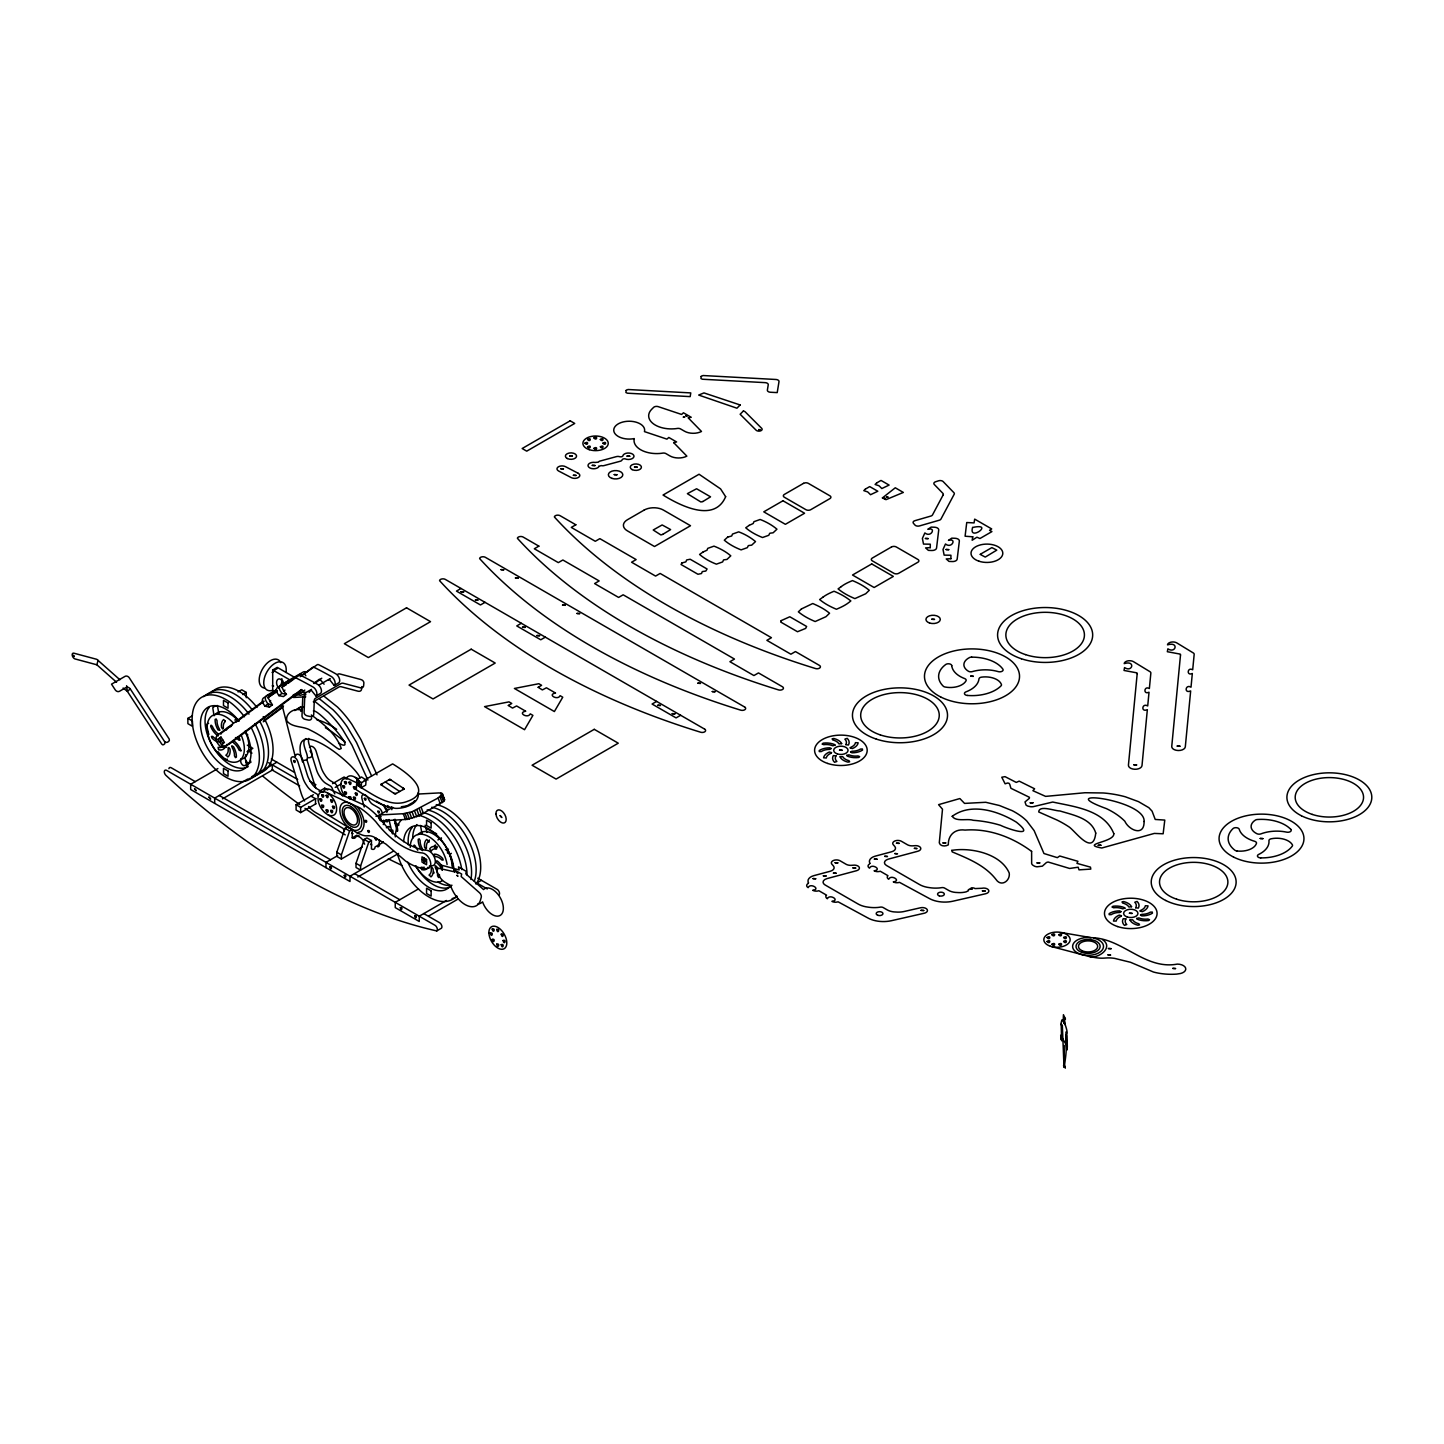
<?xml version="1.0" encoding="UTF-8"?>
<svg xmlns="http://www.w3.org/2000/svg" width="1444" height="1444" viewBox="0 0 1444 1444"><rect width="100%" height="100%" fill="white"/><g stroke="black" fill="none" stroke-linecap="round" stroke-linejoin="round"><path stroke-width="1.5" d="M276.544 691.153L275.353 690.34L272.699 692.578L272.699 669.998L277.266 667.363L294.287 677.2M1062.315 1025.041L1063.939 1065.347M1061.484 1036.395L1061.647 1040.546L1061.178 1024.247M1066.159 1044.553C1066.917 1055.817 1062.91 1069.282 1065.293 1067.206M1064.228 1045.402L1064.084 1067.008M356.632 784.688L361.18 787.72L365.729 785.085L366.09 780.031L361.541 777.016L356.975 779.634L356.271 789.742C368.527 797.431 380.999 806.474 395.71 808.369C404.825 808.658 419.789 803.64 418.327 792.612M358.906 786.204L359.249 781.15M361.18 787.72L361.523 782.666L366.09 780.031M1065.473 1019.067L1063.434 1014.699L1063.217 1021.125L1065.04 1024.536L1064.409 1017.099L1063.939 1019.969M361.794 686.604L361.523 689.329A3.393 2.635 30.9 0 1 358.076 691.207L341.362 686.784A3.393 2.635 30.9 0 0 338.961 687.019L313.312 701.82M1064.21 1067.387L1063.759 1065.094M396.324 793.424L393.959 793.334M388.689 779.995L391.053 780.085M308.727 738.407C306.417 744.147 317.391 757.992 308.348 757.757M399.013 824.993L396.595 823.802A21.678 12.509 60 0 0 395.169 823.224L394.122 819.524M302.572 761.963C286.237 708.787 354.502 763.262 360.061 777.811M405.872 806.51L415.006 801.221L413.814 801.943M442.442 793.839L444.608 799.705L443.615 801.51L419.157 815.734L407.28 819.38L381.613 820.842L379.447 814.976L403.273 813.712L412.045 811.763L438.11 798.009L442.442 793.839L439.283 792.918L417.623 794.074M1067.188 1048.94L1066.773 1050.023L1065.943 1032.009M1064.138 1065.889L1065.311 1067.73M1066.611 1045.997L1066.683 1049.95M96.874 664.8L98.048 660.395A3.393 1.967 60 0 0 96.351 659.204L73.879 653.193A3.231 1.859 60 0 0 72.272 655.486A3.231 1.859 60 0 0 75.07 658.951L96.874 664.8L116.549 682.236M362.318 846.924L341.38 859.036L336.813 856.4L336.813 852.249L345.062 828.333L347.679 826.798L352.246 829.434L352.246 837.845A5.09 2.942 60 0 0 355.459 837.43C356.957 833.748 363.401 839.09 363.689 842.177A5.09 2.942 60 0 0 364.682 844.162M341.38 859.036L341.38 854.866L349.61 830.95L352.246 829.434M371.451 840.534L368.816 842.051L360.585 865.967L360.585 870.118L356.018 867.483L356.018 863.332L364.267 839.415L366.884 837.899L371.451 840.534L371.451 848.928A5.09 2.942 60 0 0 375.061 846.996L376.884 845.931A10.198 5.884 60 0 0 379.357 839.776M428.092 867.176L428.02 867.357A13.862 7.996 60 0 1 421.648 869.613L421.179 867.194A11.137 6.426 60 0 0 424.193 867.194M433.958 872.104L433.94 873.151M407.027 805.914L401.324 806.763M302.662 706.748L300.803 711.405M309.142 692.47L311.074 689.961L315.983 696.008L320.532 693.373A5.415 3.123 60 0 0 321.091 688.932A5.415 3.123 60 0 0 317.572 684.366A463.596 267.663 60 0 0 300.569 675.305A3.393 1.967 60 0 0 298.926 675.305L288.258 683.247M218.423 735.718L217.809 733.588A11.137 6.426 60 0 1 212.304 726.26L211.059 725.141L210.68 726.494A13.862 7.996 60 0 0 217.539 735.61L217.737 735.736M298.114 709.383L300.641 706.639M392.046 832.466L388.959 819.506M294.738 710.556L299.269 707.686L303.276 707.379M293.258 694.853L297.157 693.643L301.579 689.546M305.857 738.552C298.691 743.967 313.998 760.32 303.781 760.374M273.602 686.081L272.194 685.846M283.782 691.026L281.923 687.2L294.359 677.94A3.393 1.967 60 0 1 296.02 677.94A463.596 267.663 60 0 1 313.005 687.001A5.415 3.123 60 0 1 316.525 691.568A5.415 3.123 60 0 1 315.983 696.008M126.603 685.701L127.361 691.333L161.692 744.003C162.829 746.331 166.259 743.335 164.616 741.62L130.267 688.95L127.361 691.333L123.101 688.048M264.902 706.152L267.898 703.914L272.411 704.834L269.414 707.073L264.902 706.152L263.115 703.318A4.549 3.718 53.2 0 1 264.216 697.47L271.4 693.319M278.927 695.647L281.923 693.409L286.435 694.329L283.457 696.568L278.927 695.647L277.158 692.813A4.549 3.718 53.2 0 1 278.241 686.965L287.23 681.785M297.157 693.643L300.153 691.405M263.133 701.224L217.268 735.393A6.787 3.917 60 0 0 217.737 743.479A6.787 3.917 60 0 0 224.506 746.873L300.713 690.052A3.393 1.967 60 0 1 301.615 689.835A3.393 1.967 60 0 1 302.013 690.25L305.857 694.744M272.411 704.834L267.898 697.669L277.356 690.611M232.412 724.87L221.834 732.758A6.787 3.917 60 0 0 220.86 734.22M235.95 722.253L264.162 701.206M277.194 691.495L267.898 697.669M334.232 685.467A5.415 3.123 60 0 0 334.773 681.045A5.415 3.123 60 0 0 331.254 676.478A463.596 267.663 60 0 0 314.25 667.417A3.393 1.967 60 0 0 312.608 667.399L300.172 676.658L317.175 664.763A3.393 1.967 60 0 1 318.817 664.782A463.596 267.663 60 0 1 335.82 673.843A5.415 3.123 60 0 1 339.34 678.409A5.415 3.123 60 0 1 338.78 682.832L334.232 685.467L329.485 679.546L328.492 680.088M219.687 742.017L222.683 739.797M301.742 690.07L229.073 744.238A6.787 3.917 60 0 1 226.528 744.526M264.017 720.484L283.511 705.954M301.236 692.741L304.792 690.088M313.655 683.481L318.962 679.528A3.393 1.967 60 0 1 319.864 679.294A3.393 1.967 60 0 1 320.261 679.709L324.106 684.203M263.259 721.801L282.753 707.271M314.666 683.499L321.759 678.211M1061.809 1040.691L1060.997 1037.622M353.094 833.639L351.614 833.17M422.424 850.624L422.478 849.018A11.137 6.426 60 0 1 420.132 840.552L419.229 838.856L418.218 839.307A13.862 7.996 60 0 0 421.143 849.83M187.882 718.39L192.431 721.025L192.431 726.296L187.882 723.661L187.882 718.39L192.431 715.773M272.699 671.171L277.266 668.536M238.061 691.911L241.726 689.799L246.274 692.434L246.274 697.705M242.628 694.546L246.274 692.434M294.395 677.633L299.792 674.529A4.549 3.718 53.2 0 1 301.218 673.951M276.183 690.052L267.194 695.232A4.549 3.718 53.2 0 0 266.111 701.098L267.898 703.914M281.923 687.2L286.49 684.564M461.033 588.484L456.466 591.101L480.473 604.964L485.04 602.328M293.114 697.109L302.536 692.199L305.966 692.524M311.525 689.366L305.911 692.615A3.393 2.635 30.9 0 0 304.846 694.383L304.088 712.361A3.393 2.635 30.9 0 0 307.175 715.845L310.388 716.567A3.393 2.635 30.9 0 0 313.727 714.545L314.323 700.105A3.393 2.635 30.9 0 1 315.406 698.336L341.055 683.535A3.393 2.635 30.9 0 1 343.437 683.301L360.152 687.723A3.393 2.635 30.9 0 0 363.617 685.846L363.87 683.12A3.393 2.635 30.9 0 0 360.928 679.546L340.116 674.023A3.393 2.635 30.9 0 0 337.715 674.258M319.016 685.052L330.243 678.572M217.882 768.551L190.68 784.254L190.68 789.507L349.99 881.49L349.99 876.237L392.948 851.418M247.032 751.71L252.862 748.353L247.321 745.158M247.718 779.038L214.687 798.117L214.687 803.369M251.599 776.8L257.429 773.424M261.31 771.186L276.869 762.215M521.32 623.285L516.753 625.92L540.76 639.782L545.327 637.147M222.448 798.893L272.97 769.724M316.001 803.748L300.641 812.629L296.092 809.994L296.092 804.723L313.366 794.741M319.124 791.42L324.9 788.099M332.571 783.659L344.105 776.998L347.138 778.767M296.092 804.723L300.641 807.358L316.001 798.496M335.207 787.395L340.983 784.074M364.213 780.32L392.642 763.894C404.284 770.97 435.204 791.655 407.37 801.366C390.512 808.026 374.158 795.139 360.296 787.142M379.447 814.976L392.714 807.304M352.246 837.845L356.812 835.21A5.09 2.942 60 0 0 359.014 835.625M337.643 855.642L325.983 862.375L325.983 867.627M656.623 701.405L652.074 704.04L676.081 717.903L680.629 715.267M357.769 877.013L398.562 853.458M418.543 888.89L395.241 902.356L395.241 907.608L419.247 921.471L419.247 916.218L446.449 900.496M475.581 883.674L481.412 880.317M428.958 915.875L458.109 899.034M436.756 930.893A3.393 1.967 60 0 0 437.117 928.149A3.393 1.967 60 0 0 434.933 925.261L166.692 770.41A3.393 1.967 60 0 0 164.345 771.295A3.393 1.967 60 0 0 165.825 775.266A661.695 382.028 60 0 0 436.756 930.929L441.322 928.275A3.393 1.967 60 0 0 441.683 925.514A3.393 1.967 60 0 0 439.499 922.644L423.796 913.583M395.042 823.405L397.208 831.04M445.42 849.704L448.416 849.144M1060.636 1035.276L1061.539 1036.485L1062.279 1027.442L1060.961 1023.615L1061.863 1019.933L1063.325 1020.854M305.478 693.878L300.262 695.322L297.681 694.474M413.959 801.312L414.897 801.149M270.66 700.575L269.577 701.802M351.217 804.019L327.337 792.918A13.176 7.599 60 0 0 318.005 798.297A13.176 7.599 60 0 0 327.319 814.434L356.993 832.791L361.162 831.491C367.426 824.019 362.444 813.225 357.119 806.618M273.62 671.767L272.104 672.471M1063.488 1065.654L1064.228 1066.466M1054.427 947.138L1051.972 946.704L1090.166 956.776C1099.462 958.365 1113.811 947.12 1102.584 939.647M227.376 759.219L226.04 759.363A3.393 1.967 60 0 1 224.939 759.002M370.494 844.235L371.776 844.921M387.714 805.553L388.093 807.954L388.58 806.366M389.212 829.993L390.548 831.058M284.901 690.07L284.017 691.297L286.435 694.329M381.956 783.875L380.783 784.471L381.956 785.337M403.038 789.543L404.23 788.947L403.038 788.081M300.695 710.069C294.197 707.596 284.973 713.751 286.833 720.845C292.139 727.993 303.529 725.863 310.677 730.357A110.881 64.023 60 0 1 323.041 737.487L336.687 747.866L339.286 749.382L341.253 748.497C336.452 734.256 323.185 723.606 311.326 714.961M1090.166 956.776L1096.213 957.751A22.418 12.942 0 0 0 1105.562 958.022A21.678 12.509 0 0 1 1114.696 958.401L1130.526 962.282L1153.503 972.047A42.851 24.747 0 0 0 1176.734 974.104L1180.578 973.491A8.447 4.873 0 0 0 1185.614 968.04A8.447 4.873 0 0 0 1177.329 964.105C1144.532 970.151 1122.728 938.022 1091.086 937.661L1062.044 932.644M348.112 802.593L346.596 802.25A15.469 8.935 60 0 0 339.9 811.275A15.469 8.935 60 0 0 348.654 827.466L352.914 829.939A15.469 8.935 60 0 0 361.722 822.647A15.469 8.935 60 0 0 352.914 805.174L351.307 804.055M305.749 696.82L293.421 697.47M444.608 799.705L443.091 798.821L440.907 792.955M1093.992 938.167L1096.664 938.997A15.469 8.935 0 0 1 1096.664 953.834A15.469 8.935 0 0 1 1072.91 948.148A15.469 8.935 0 0 1 1091.086 937.661M435.348 848.549L434.229 846.346A13.862 7.996 60 0 1 435.366 844.939M382.299 820.733L384.212 821.546A22.418 12.942 60 0 0 384.754 821.78M356.993 832.791L361.397 834.722A22.418 12.942 60 0 0 367.642 835.769A21.678 12.509 60 0 1 373.797 836.96L385.945 844.108L405.529 861.003A55.305 31.93 60 0 0 426.63 868.692L429.03 868.006A8.447 4.873 60 0 0 429.77 859.721A8.447 4.873 60 0 0 422.514 852.989A82.615 47.706 60 0 1 416.053 851.87A70.702 40.829 60 0 1 375.909 821.853A68.861 39.764 60 0 0 368.184 814.236L366.848 813.098A68.861 39.764 60 0 0 360.097 807.972L348.654 802.702M358.581 778.894L354.701 777.107A13.176 7.599 60 0 0 346.091 778.785M357.895 783.316L350.134 779.742A13.176 7.599 60 0 0 341.217 782.233A13.176 7.599 60 0 0 344.954 796.456M328.239 814.849L329.142 815.264A13.176 7.599 60 0 0 336.632 809.055A13.176 7.599 60 0 0 329.142 794.164L327.86 793.279M245.751 733.516L247.79 734.906M1065.076 1024.5L1063.47 1022.28M272.699 669.998L289.721 679.817L286.742 682.254M324.647 788.225L327.698 789.994M379.754 820.174L383.599 822.412A6.787 3.917 60 0 0 384.609 822.863M271.328 759.021L294.432 772.359M310.063 781.384L315.911 784.76M477.729 878.187L497.115 889.378A3.393 1.967 60 0 1 499.299 892.248A3.393 1.967 60 0 1 498.938 895.009M248.296 750.988L251.978 753.118M268.602 762.703L297.681 779.507M476.863 882.952L487.314 888.981M271.616 769.706L299.63 785.897M422.009 859.487L426.558 862.104M310.965 796.131L315.532 798.767L315.532 804.037M345.062 828.333L349.61 830.95M364.267 839.415L368.816 842.051M336.813 852.249L341.38 854.866M356.018 863.332L360.585 865.967M195.247 781.619L171.258 767.775A3.393 1.967 60 0 0 168.894 768.677M219.253 795.482L330.55 859.74M354.556 873.602L399.789 899.72M313.366 710.935C318.799 709.184 360.693 755.14 338.6 743.173M385.331 781.926L399.681 791.492M356.975 779.634L361.523 782.666M356.794 782.161L361.343 785.193M324.178 696.333L337.517 707.073A76.514 44.168 60 0 1 346.109 716.585A70.936 40.955 60 0 1 351.831 724.274L361.144 739.978L377.028 774.868M319.611 698.968L332.95 709.708A76.514 44.168 60 0 1 338.672 715.791A70.936 40.955 60 0 1 347.264 726.91L356.578 742.613L371.577 775.861M315.063 701.603L328.402 712.343A76.514 44.168 60 0 1 334.106 718.426A70.936 40.955 60 0 1 342.697 729.545L352.029 745.248L367.895 780.121M355.224 777.486L356.506 778.37M345.315 742.072L332.102 731.946A78.662 45.414 60 0 0 325.369 727.758M1066.141 1034.825C1068.849 1034.464 1065.51 1025.475 1064.156 1021.865M98.048 660.395L119.888 679.745M278.764 688.066C272.88 680.9 280.298 673.464 283.71 684.456M436.756 847.249L436.214 846.78A13.862 7.996 60 0 0 429.662 848.982L431.287 851.094A11.137 6.426 60 0 1 436.503 849.126L436.756 847.249A11.137 6.426 60 0 0 435.944 848.314M164.616 741.62C165.988 743.822 170.609 741.277 169.165 738.985L129.292 677.814A3.393 2.762 50.8 0 0 125.032 676.37L111.531 684.167L115.213 689.835A3.393 2.762 50.8 0 0 119.473 691.297L126.025 687.506A3.393 2.762 50.8 0 1 130.267 688.95M283.114 685.196L281.815 678.626M224.578 745.826L224.921 747.469A13.862 7.996 60 0 1 218.567 749.725L218.098 747.306A11.137 6.426 60 0 0 223.206 745.483M304.738 674.041L305.857 675.792M281.923 693.409L280.136 690.593A4.549 3.718 53.2 0 1 281.219 684.727L302.771 672.29A4.549 3.718 53.2 0 1 306.688 672.2M268.133 705.015L269.414 707.073M219.47 738.191L222.917 743.624M1062.387 1038.344L1066.25 1044.752L1065.943 1034.554M1067.333 1047.153L1067.062 1035.547M427.063 832.43L425.114 825.21M421.991 833.729L420.475 825.427M218.892 713.841L217.394 705.538A33.32 19.241 60 0 0 213.568 706.928M441.99 793.279L444.156 799.128M442.243 794.651L444.427 800.517M441.431 795.644L443.615 801.51M440.023 796.781L442.207 802.647M438.11 798.009L440.276 803.875M421.305 807.719L423.471 813.586M419.265 808.802L421.431 814.669M416.973 809.867L419.157 815.734M414.536 810.878L416.72 816.726M412.045 811.763L414.211 817.629M409.573 812.521L411.739 818.387M407.226 813.116L409.392 818.983M405.096 813.513L407.28 819.38M403.273 813.712L405.439 819.56M1061.159 1039.139L1060.853 1037.496M413.778 846.383L414.157 845.029L415.403 846.148A11.137 6.426 60 0 0 417.767 850.281M221.979 745.754L223.116 747.089A13.862 7.996 60 0 0 226.87 747.089M306.904 759.706L314.828 785.319A22.31 12.87 60 0 0 315.965 788.478M214.055 715.809L212.828 708.174A3.393 1.967 60 0 1 213.513 706.802M344.484 831.094L343.04 828.369L315.604 812.539A22.31 12.87 60 0 1 308.547 806.528M395.042 819.253L397.226 827.394A10.198 5.884 60 0 1 397.66 830.968M364.213 807.052L361.957 798.622A5.09 2.942 60 0 1 364.772 794.723M282.122 705.412L295.154 756.096M1065.275 1067.856L1064.282 1064.878L1064.066 1066.484M226.546 729.978L226.582 729.094A13.862 7.996 60 0 1 230.968 726.531M424.283 858.169L424.283 863.422M300.641 807.358L300.641 812.629M272.302 764.851L272.302 770.103M246.274 760.41L246.274 763.93M436.593 833.748A70.702 40.829 60 0 1 426.179 828.062M441.034 839.199A82.615 47.706 60 0 1 438.85 838.711M427.153 809.904A47.526 27.436 60 0 1 460.131 836.509A47.526 27.436 60 0 1 470.924 879.504M437.929 839.939A28.718 16.57 60 0 1 441.395 838.26M431.72 807.268A47.526 27.436 60 0 1 466.304 836.545A47.526 27.436 60 0 1 474.354 881.111M453.29 868.187A28.718 16.57 60 0 0 448.29 852.195A3.393 1.967 60 0 1 447.658 849.613M440.619 839.163A28.718 16.57 60 0 1 441.503 838.17M422.605 812.539A47.526 27.436 60 0 1 467.008 874.938M457.17 896.688A47.526 27.436 60 0 1 452.08 898.583M451.268 886.472A35.739 20.631 60 0 1 415.547 865.84M408.363 844.884A35.739 20.631 60 0 1 412.388 827.195M452.008 885.262A35.739 20.631 60 0 1 437.965 882.067M412.695 838.314A35.739 20.631 60 0 1 416.955 824.56M435.149 846.383A7.184 4.151 60 0 1 436.972 846.563M451.322 853.332A7.184 4.151 60 0 1 450.69 853.855M446.756 849.433A7.184 4.151 60 0 1 447.604 853.205M436.287 804.633A47.526 27.436 60 0 1 473.072 838.007A47.526 27.436 60 0 1 476.195 883.836M417.93 834.668A26.317 15.198 60 0 1 438.814 838.098A26.317 15.198 60 0 1 452.008 866.274M429.03 842.195A13.862 7.996 60 0 1 429.355 839.975M442.008 880.948A26.317 15.198 60 0 1 415.692 865.75M410.24 847.429A26.317 15.198 60 0 1 427.027 835.733A26.317 15.198 60 0 1 447.098 864.505M437.893 869.162A13.862 7.996 60 0 0 436.557 866.508L435.258 865.696L435.204 867.321A11.137 6.426 60 0 1 437.568 875.768L438.561 877.519L439.481 877.013A13.862 7.996 60 0 0 439.391 874.541M442.297 870.191A11.137 6.426 60 0 0 436.774 862.862L435.962 861.238L437.063 860.823A13.862 7.996 60 0 1 442.604 867.284M456.791 895.858A47.526 27.436 60 0 1 425.547 894.883A47.526 27.436 60 0 1 397.786 855.083M395.277 836.888A47.526 27.436 60 0 1 400.909 820.463M418.038 815.174A47.526 27.436 60 0 1 461.809 869.631M449.86 886.508A35.739 20.631 60 0 1 407.84 862.248M403.634 841.708A35.739 20.631 60 0 1 428.85 828.982A35.739 20.631 60 0 1 454.066 870.822M429.391 865.985A55.305 31.93 60 0 0 431.178 866.057L433.579 865.371A8.447 4.873 60 0 0 434.337 857.086A8.447 4.873 60 0 0 427.081 850.354A82.615 47.706 60 0 1 420.619 849.234A70.702 40.829 60 0 1 380.458 819.217A68.861 39.764 60 0 0 372.732 811.6L371.415 810.463A68.861 39.764 60 0 0 364.664 805.337L331.885 790.283A13.176 7.599 60 0 0 323.275 791.944M387.389 811.005A5.596 3.231 60 0 1 383.942 804.759M391.468 806.853A5.596 3.231 60 0 1 391.811 809.687M392.569 833.892A3.393 1.967 60 0 1 392.028 832.701M386.378 827.791A5.09 2.942 60 0 1 389.934 827.177M442.063 869.848A12.274 7.076 60 0 1 441.088 865.1L459.174 869.92L458.506 866.887L466.304 871.4L465.78 873.819L483.541 889.558A15.469 8.935 60 0 1 500.184 897.608A15.469 8.935 60 0 1 498.758 916.001A15.469 8.935 60 0 1 482.585 901.85A22.671 13.086 60 0 1 477.729 904.052M211.492 692.687A47.526 27.436 60 0 1 256.996 707.434M263.205 716.657A47.526 27.436 60 0 1 259.902 772.973M249.108 762.919A35.739 20.631 60 0 1 245.967 762.324M206.925 695.304A47.526 27.436 60 0 1 252.447 710.069M259.559 720.917A47.526 27.436 60 0 1 255.335 775.608M214.849 714.78A26.317 15.198 60 0 1 237.43 719.906M245.787 732.631A26.317 15.198 60 0 1 240.643 759.472M241.22 735.267A26.317 15.198 60 0 1 230.571 761.8A26.317 15.198 60 0 1 207.178 726.151A26.317 15.198 60 0 1 232.881 722.542M218.206 742.072A13.862 7.996 60 0 1 211.997 738.083L211.42 736.422L212.701 736.422A11.137 6.426 60 0 0 217.701 739.635M237.484 736.657A13.862 7.996 60 0 1 239.505 738.48L240.083 740.14L238.802 740.122A11.137 6.426 60 0 0 235.48 737.577M245.715 754.616A28.718 16.57 60 0 1 245.318 757.992A3.393 1.967 60 0 0 246.382 761.548A3.393 1.967 60 0 0 249.144 762.973A33.32 19.241 60 0 0 250.949 762.27M234.83 720.051A28.718 16.57 60 0 1 237.069 718.787M203.64 696.622A47.526 27.436 60 0 1 248.982 714.148M254.992 723.534A47.526 27.436 60 0 1 248.982 778.695M250.751 761.114A33.32 19.241 60 0 1 244.577 765.609A3.393 1.967 60 0 1 241.834 764.183A3.393 1.967 60 0 1 240.751 760.627A28.718 16.57 60 0 0 241.022 758.984M224.488 758.641A33.32 19.241 60 0 1 218.026 751.764M208.875 734.454A33.32 19.241 60 0 1 206.979 725.574A3.393 1.967 60 0 1 208.586 723.444M236.419 720.664A28.718 16.57 60 0 1 239.325 720.935M248.188 766.583A35.739 20.631 60 0 1 214.29 748.949A35.739 20.631 60 0 1 209.308 707.307M251.31 727.83A47.526 27.436 60 0 1 234.885 780.897A47.526 27.436 60 0 1 192.557 713.047A47.526 27.436 60 0 1 244.433 716.784M245.281 731.043A35.739 20.631 60 0 1 232.683 770.338A35.739 20.631 60 0 1 200.698 719.996A35.739 20.631 60 0 1 238.747 720.755M272.79 690.25A15.884 9.169 -60 0 1 263.963 680.106A15.884 9.169 -60 0 1 277.176 662.273A15.884 9.169 -60 0 1 286.002 672.435M282.934 680.864A15.884 9.169 -60 0 1 281.219 683.445M264.18 688.03A15.884 9.169 -60 0 1 263.295 667.724A15.884 9.169 -60 0 1 280.804 662.67M303.836 696.098A3.393 2.635 30.9 0 0 302.753 697.867L301.995 715.845A3.393 2.635 30.9 0 0 305.099 719.329L308.312 720.051A3.393 2.635 30.9 0 0 311.633 718.029M334.846 793.875A23.014 13.285 60 0 1 333.456 791.258A19.963 11.516 60 0 1 332.228 788.352A3.05 1.769 60 0 0 330.333 785.969L326.344 783.677A12.599 7.274 60 0 1 320.207 777.287A16.407 9.476 60 0 1 316.326 769.309L311.525 753.786A5.09 2.942 60 0 0 310.063 751.006M392.678 830.029A10.198 5.884 60 0 1 393.039 831.87M383.544 820.192A6.787 3.917 60 0 1 383.238 824.596M342.751 796.095A23.014 13.285 60 0 1 338.022 788.623A19.963 11.516 60 0 1 336.777 785.716A3.05 1.769 60 0 0 334.882 783.334L330.911 781.042A12.599 7.274 60 0 1 324.756 774.652A16.407 9.476 60 0 1 320.893 766.674L316.092 751.151A5.09 2.942 60 0 0 312.825 746.765A5.09 2.942 60 0 0 309.521 747.288M318.528 796.258A3.05 1.769 60 0 0 316.633 793.875L312.662 791.565A12.599 7.274 60 0 1 306.507 785.175A16.407 9.476 60 0 1 302.644 777.197L297.843 761.692A5.09 2.942 60 0 0 293.114 756.8A5.09 2.942 60 0 0 291.237 761.187L301.146 793.225A22.31 12.87 60 0 0 304.594 800.987M375.945 816.347A6.787 3.917 60 0 1 377.606 816.203L379.898 816.654A5.108 2.96 60 0 0 381.162 816.546M382.335 813.423A5.108 2.96 60 0 0 378.761 807.846L372.823 804.434A6.787 3.917 60 0 1 369.339 800.698L368.4 798.749A5.09 2.942 60 0 0 365.476 795.084M322.102 791.98A3.05 1.769 60 0 0 321.2 791.24L317.229 788.947A12.599 7.274 60 0 1 311.074 782.54A16.407 9.476 60 0 1 307.211 774.58L302.41 759.057A5.09 2.942 60 0 0 298.764 754.472A5.09 2.942 60 0 0 295.587 755.88M377.552 846.798A5.09 2.942 60 0 0 379.61 844.361L381.451 843.296A10.198 5.884 60 0 0 383.238 841.69M379.176 819.019A6.787 3.917 60 0 1 379.357 814.795M386.83 812.431A5.108 2.96 60 0 0 383.31 805.211L377.389 801.799A6.787 3.917 60 0 1 376.415 801.131M316.507 719.635A78.662 45.414 60 0 1 336.669 729.31M401.883 865.371A661.695 382.028 60 0 1 388.292 858.783M345.242 834.867A661.695 382.028 60 0 1 304.973 808.351M299.702 804.579A661.695 382.028 60 0 1 262.952 776.312M971.686 657.146A33.32 19.241 0 0 1 1002.876 669.15A3.393 1.967 0 0 1 1002.046 671.298A3.393 1.967 0 0 1 998.183 671.604A28.718 16.57 0 0 0 972.39 671.586A3.393 1.967 0 0 1 968.328 671.189A16.425 9.476 0 0 1 969.447 657.598A3.393 1.967 0 0 1 971.668 657.11M882.41 497.927L885.984 499.66L903.33 492.44L895.28 487.783L882.41 497.927M951.776 850.39L952.21 851.888C968.148 858.62 984.952 865.245 995.999 879.432C1001.252 887.356 1010.421 880.84 1009.23 873.042C1000.746 853.314 970.332 847.195 951.776 850.39M972.769 536.807L972.155 540.236L976.938 537.204L979.934 538.522L991.938 531.591L989.537 530.309L991.703 528.937L974.682 519.118L974.068 522.909L966.74 522.529L965.097 536.211L972.769 536.807M980.241 554.424L985.259 557.077L996.793 550.128L991.866 547.601L980.296 554.279M1031.612 851.4L1031.648 863.494A7.094 4.097 0 0 0 1032.622 865.028L1034.518 866.201A7.039 4.061 0 0 0 1037.063 866.797L1042.369 866.165L1046.359 862.591A3.827 2.202 0 0 1 1048.218 862.05L1069.625 868.458L1078.163 867.212L1079.011 869.848L1090.798 869.107L1090.455 867.14L1076.953 863.368L1077.91 861.31L1059.734 856.003L1057.333 857.646L1043.958 853.53L1034.139 830.643L1026.792 821.004A70.936 40.955 0 0 0 1021.377 816.347A76.514 44.168 0 0 0 1012.262 810.698L999.447 805.517L985.747 802.286L964.556 803.405L959.863 798.55L938.582 804.651L942.499 809.218L939.286 842.827C940.116 846.545 945.658 846.581 948.329 844.83C947.986 835.246 954.881 828.603 965.043 830.083C989.104 828.278 1012.587 837.267 1031.612 851.4M1032.965 802.774L1030.258 802.81L1032.965 802.774M1100.906 845.245L1098.234 845.318L1100.906 845.245M225.318 721.134L225.21 721.693A11.137 6.426 60 0 0 223.387 728.173L222.701 729.021L221.51 727.451A13.862 7.996 60 0 1 223.621 719.545L225.318 721.134M226.185 755.212L227.881 756.999A13.862 7.996 60 0 0 230.011 749.111L228.802 747.523L228.116 748.389A11.137 6.426 60 0 1 226.401 754.743L226.185 755.212M428.417 841.022L428.2 841.708A11.137 6.426 60 0 0 426.485 848.061L425.8 848.91L424.59 847.339A13.862 7.996 60 0 1 426.72 839.433L428.417 841.022M429.283 875.1L430.98 876.887A13.862 7.996 60 0 0 433.092 868.999L431.882 867.411L431.196 868.277A11.137 6.426 60 0 1 429.5 874.631L429.283 875.1M454.896 871.923L436.449 867.772A12.274 7.076 60 0 0 445.113 882.32L449.084 884.63A3.393 1.967 60 0 1 451.196 887.284A19.62 11.335 60 0 0 452.423 890.118A22.671 13.086 60 0 0 468.253 906.038A22.671 13.086 60 0 0 480.563 899.793L481.267 897.193A3.393 1.967 60 0 0 479.552 892.807L461.141 876.508L461.665 874.071L453.867 869.577L454.896 871.923M831.13 748.515L829.777 749.382A11.137 6.426 0 0 0 821.275 751.566L819.253 751.584L819.235 750.537A13.862 7.996 0 0 1 829.795 747.812L831.13 748.515M831.509 752.613L830.932 753.317A11.137 6.426 0 0 0 826.293 757.974L823.585 757.829A13.862 7.996 0 0 1 829.361 752.053L831.509 752.613M835.011 745.086L832.845 745.79A11.137 6.426 0 0 0 823.73 744.671L822.105 744.075L823.134 743.155A13.862 7.996 0 0 1 834.47 744.526L835.011 745.086M835.968 755.79L835.968 755.97A11.137 6.426 0 0 0 836.888 761.457L834.542 762.27A13.862 7.996 0 0 1 833.332 755.627L835.968 755.79M840.119 756.837L840.173 757.161A13.862 7.996 0 0 0 847.935 762.125L849.65 761.8L849 760.681A11.137 6.426 0 0 1 842.773 756.692L840.191 756.674M841.635 743.624L838.982 743.931A11.137 6.426 0 0 0 832.755 739.942L832.105 738.841L833.82 738.498A13.862 7.996 0 0 1 841.581 743.461L841.635 743.624M845.787 744.671L848.422 745.014A13.862 7.996 0 0 0 847.195 738.353L844.866 739.166A11.137 6.426 0 0 1 845.841 744.508L845.841 744.508M846.744 755.374L847.285 756.096A13.862 7.996 0 0 0 858.602 757.486L859.667 756.62L858.007 755.952A11.137 6.426 0 0 1 848.91 754.833L846.744 755.374M850.245 747.848L852.375 748.57A13.862 7.996 0 0 0 858.151 742.794L855.462 742.649A11.137 6.426 0 0 1 850.805 747.306L850.245 747.848M850.606 751.945L851.942 752.811A13.862 7.996 0 0 0 862.519 750.086L862.393 748.985L860.48 749.057A11.137 6.426 0 0 1 851.978 751.241L850.606 751.945M952.21 816.311C956.072 822.141 967.299 818.243 973.274 820.3A78.662 45.414 0 0 1 1000.53 825.3C1007.605 828.802 1037.315 838.946 1016.377 822.159C998.075 810.932 971.108 802.341 952.21 816.311M1121.031 911.615L1119.678 912.464A11.137 6.426 0 0 0 1111.176 914.648L1109.154 914.666L1109.136 913.619A13.862 7.996 0 0 1 1119.696 910.893L1121.031 911.615M1121.41 915.695L1120.833 916.417A11.137 6.426 0 0 0 1116.194 921.073L1113.486 921.073A13.862 7.996 0 0 1 1119.262 915.135L1121.41 915.695M1124.912 908.168L1122.746 908.872A11.137 6.426 0 0 0 1113.631 907.771L1111.988 907.012L1113.035 906.236A13.862 7.996 0 0 1 1124.371 907.626L1124.912 908.168M1125.869 918.889L1125.797 919.214A11.137 6.426 0 0 0 1126.789 924.557L1124.443 925.351A13.862 7.996 0 0 1 1123.233 918.709L1125.869 918.889M1130.02 919.936L1130.074 920.261A13.862 7.996 0 0 0 1137.818 925.207L1139.551 924.882L1138.901 923.781A11.137 6.426 0 0 1 1132.674 919.792L1130.02 919.936M1131.536 906.706L1128.883 907.012A11.137 6.426 0 0 0 1122.656 903.023L1122.006 901.922L1123.721 901.579A13.862 7.996 0 0 1 1131.464 906.543L1131.536 906.706M1135.688 907.753L1138.323 908.096A13.862 7.996 0 0 0 1137.096 901.453L1134.767 902.247A11.137 6.426 0 0 1 1135.742 907.59L1135.688 907.753M1136.645 918.456L1137.186 919.178A13.862 7.996 0 0 0 1148.503 920.568L1149.55 919.702L1147.908 919.034A11.137 6.426 0 0 1 1138.811 917.915L1136.645 918.456M1140.146 910.929L1142.276 911.669A13.862 7.996 0 0 0 1148.052 905.875L1145.363 905.731A11.137 6.426 0 0 1 1140.706 910.388L1140.146 910.929M1140.507 915.027L1141.843 915.893A13.862 7.996 0 0 0 1152.42 913.186L1152.294 912.067L1150.381 912.139A11.137 6.426 0 0 1 1141.879 914.341L1140.507 915.027M1144.081 821.474C1144.478 836.798 1128.955 830.39 1124.858 821.257A78.662 45.414 0 0 0 1106.411 808.622C1049.535 788.027 1145.958 799.489 1144.081 821.474M808.478 882.826L808.026 883.566A5.09 2.942 0 0 0 808.153 887.645C810.21 882.464 821.311 889.269 812.701 890.28A5.09 2.942 0 0 0 818.892 890.731L826.564 895.154A5.09 2.942 0 0 0 827.358 898.728C829.434 893.637 840.498 900.298 831.906 901.363A5.09 2.942 0 0 0 838.098 901.814L867.591 917.806A22.31 12.87 0 0 0 891.544 920.676L924.232 913.24A5.09 2.942 0 0 0 927.102 909.431A5.09 2.942 0 0 0 920.496 907.771L904.666 911.381A16.407 9.476 0 0 1 895.822 912.012A12.599 7.274 0 0 1 887.212 909.882L883.241 907.59A3.05 1.769 0 0 0 880.226 907.139A19.963 11.516 0 0 1 877.104 907.518A23.014 13.285 0 0 1 868.259 907.157A19.999 11.552 0 0 1 857.79 903.836L825.047 884.937A6.787 3.917 0 0 1 826.997 878.602L856.454 870.732A5.09 2.942 0 0 0 859.126 867.086A5.09 2.942 0 0 0 853.133 865.209L850.985 865.353A6.787 3.917 0 0 1 845.985 864.216L840.083 860.786A5.108 2.96 0 0 0 833.459 860.48A5.108 2.96 0 0 0 831.888 864.198L833.423 865.949A6.787 3.917 0 0 1 830.192 871.273L813.911 875.624A10.198 5.884 0 0 0 808.405 882.627L808.478 882.826M869.848 863.332L869.396 864.072A5.09 2.942 0 0 0 869.523 868.151C871.598 863.043 882.663 869.775 874.089 870.786A5.09 2.942 0 0 0 880.28 871.237L887.952 875.678A5.09 2.942 0 0 0 888.728 879.252C890.804 874.053 901.886 880.876 893.294 881.869A5.09 2.942 0 0 0 899.486 882.338L928.979 898.312A22.31 12.87 0 0 0 952.932 901.2L985.62 893.746A5.09 2.942 0 0 0 988.49 889.937A5.09 2.942 0 0 0 981.884 888.277L975.097 888.583A3.393 1.967 0 0 1 973.996 888.024L971.776 887.753L968.274 889.847A3.393 1.967 0 0 1 968.419 890.749L966.054 891.887A16.407 9.476 0 0 1 957.21 892.518A12.599 7.274 0 0 1 948.6 890.388L944.629 888.096A3.05 1.769 0 0 0 941.614 887.645A19.963 11.516 0 0 1 938.474 888.024A23.014 13.285 0 0 1 929.647 887.663A19.999 11.552 0 0 1 919.16 884.342L886.436 865.443A6.787 3.917 0 0 1 888.385 859.108L917.842 851.238A5.09 2.942 0 0 0 920.514 847.592A5.09 2.942 0 0 0 914.503 845.715L912.355 845.859A6.787 3.917 0 0 1 907.373 844.722L901.453 841.292A5.108 2.96 0 0 0 894.847 840.986A5.108 2.96 0 0 0 893.258 844.704L894.793 846.455A6.787 3.917 0 0 1 891.58 851.779L875.299 856.13A10.198 5.884 0 0 0 869.793 863.133L869.848 863.332M1113.811 833.657C1114.66 842.43 1079.372 843.91 1101.79 848.007L1154.334 833.423L1163.142 833.784L1164.785 820.084L1155.218 819.452L1152.095 811.185L1148.882 807.701L1138.486 801.637L1125.291 796.781A76.514 44.168 0 0 0 1112.764 794.092A70.936 40.955 0 0 0 1103.234 792.973L1084.986 792.738L1045.6 796.384L1032.911 790.698L1034.608 788.785L1019.175 781.132L1016.251 782.413L1005.042 776.655L1001.775 777.215L1005.114 783.803C1010.349 781.511 1009.518 784.435 1010.908 788.28L1029.337 797.25A3.827 2.202 0 0 1 1029.211 798.442L1025.005 801.925L1026.016 805.012A7.039 4.061 0 0 0 1027.966 806.131L1030.547 806.709A7.094 4.097 0 0 0 1033.381 806.636L1052.748 802.034C1074.607 806.799 1104.353 809.885 1113.811 833.657M73.247 655.395L74.24 656.46L73.247 655.395M194.543 788.893L196.276 790.734L194.597 788.713M208.947 797.214L210.68 799.055L209.001 797.034M293.601 760.681C294.486 765.392 296.868 759.436 293.601 760.681M329.846 867.014C330.73 871.725 333.095 865.75 329.846 867.014M344.25 875.335C345.152 880.064 347.444 874.035 344.25 875.335M364.393 798.388C365.314 803.153 367.552 797.07 364.393 798.388M375.115 838.35C376 843.061 378.382 837.123 375.115 838.35M377.823 811.275C378.689 815.968 381.072 810.03 377.823 811.275M386.017 820.102C386.866 824.795 389.338 818.892 386.017 820.102M400.313 907.698C401.215 912.428 403.526 906.417 400.313 907.698M414.717 916.038C415.619 920.767 417.93 914.756 414.717 916.038M457.044 872.591L457.928 873.512L457.08 872.501M457.044 875.407L457.928 876.327L457.08 875.317M500.129 815.698L501.862 817.539L500.184 815.535M490.328 933.131C491.483 938.925 494.101 931.488 490.328 933.131M492.187 929.015C493.288 934.737 496.068 927.463 492.187 929.015M492.187 939.412C493.288 945.152 496.068 937.86 492.187 939.412M496.7 929.449C497.801 935.189 500.581 927.896 496.7 929.449M496.7 944.177C497.801 949.899 500.581 942.625 496.7 944.177M501.212 934.214C502.313 939.954 505.075 932.644 501.212 934.214M501.212 944.629C502.313 950.369 505.075 943.058 501.212 944.629M503.072 940.495C504.227 946.271 506.88 938.871 503.072 940.495M319.81 799.055C321.001 805.03 323.709 797.377 319.81 799.055M321.669 794.958C322.842 800.915 325.586 793.279 321.669 794.958M321.669 805.319C322.86 811.293 325.568 803.622 321.669 805.319M326.145 795.391C327.337 801.366 330.08 793.713 326.145 795.391M326.145 810.048C327.355 816.022 330.062 808.351 326.145 810.048M330.64 800.138C331.813 806.095 334.575 798.46 330.64 800.138M330.64 810.499C331.849 816.474 334.539 808.802 330.64 810.499M332.499 806.384C333.708 812.358 336.398 804.687 332.499 806.384M342.607 785.897C343.816 791.872 346.524 784.2 342.607 785.897M344.466 781.782C345.639 787.738 348.437 780.121 344.466 781.782M344.466 792.142C345.639 798.099 348.437 790.482 344.466 792.142M348.961 782.233C350.152 788.207 352.859 780.536 348.961 782.233M348.961 796.871C350.152 802.846 352.859 795.193 348.961 796.871M353.437 786.962C354.646 792.937 357.354 785.265 353.437 786.962M353.437 797.323C354.646 803.297 357.354 795.626 353.437 797.323M355.296 793.207C356.506 799.182 359.213 791.529 355.296 793.207M365.061 820.535C365.946 825.246 368.328 819.289 365.061 820.535M367.787 830.643C368.707 835.408 370.946 829.307 367.787 830.643M423.345 860.028C424.211 864.739 426.594 858.783 423.345 860.028M681.821 562.998L681.063 564.514L697.957 574.261L701.513 573.539L702.163 571.806A2.798 1.606 0 0 1 702.542 571.553L705.827 571.048L707.073 568.99L690.178 559.243L686.622 559.965L685.972 561.698A2.798 1.606 0 0 1 685.575 561.951L681.821 562.998M703.048 552.005L699.582 554.46C704.221 558.503 710.322 561.824 716.386 564.153L722.632 561.933L723.498 560.037A2.798 1.606 0 0 1 723.949 559.821L726.946 559.442L730.79 555.832C726.151 551.788 720.051 548.467 713.986 546.139L707.74 548.359L707.091 550.092A2.798 1.606 0 0 1 706.694 550.344L703.048 552.005M727.668 537.114L724.31 540.182C728.949 544.226 735.05 547.547 741.115 549.875L747.36 547.655L748.227 545.778A2.798 1.606 0 0 1 748.678 545.543L751.674 545.164L755.519 541.572C750.79 537.583 744.869 534.136 738.714 531.861L732.469 534.081L731.819 535.814A2.798 1.606 0 0 1 731.422 536.067L727.668 537.114M749.201 525.345L745.736 527.8C750.393 531.861 756.494 535.164 762.54 537.511L768.786 535.291L769.67 533.396A2.798 1.606 0 0 1 770.103 533.179L773.118 532.8L776.944 529.19C772.251 525.201 766.241 521.789 760.14 519.479L753.912 521.699L753.245 523.432A2.798 1.606 0 0 1 752.865 523.685L749.201 525.345M781.186 620.631L780.699 622.039L797.503 631.732L805.662 628.411L806.618 626.461L789.814 616.768L781.186 620.631M801.474 608.917L798.351 611.841C803.568 616.083 808.712 618.79 815.156 621.534L825.968 616.696L829.56 613.231C824.416 608.953 819.145 606.318 812.755 603.52L801.474 608.917M822.845 597.238L819.632 599.567C824.831 603.809 829.975 606.516 836.437 609.26C842.393 606.697 846.076 604.91 850.841 600.939C845.552 596.751 840.516 593.953 834.036 591.246C829.506 593.141 825.95 594.874 822.845 597.238M841.292 586.589L838.08 588.899C843.296 593.141 848.44 595.867 854.884 598.61L865.696 593.755L869.288 590.289C864.072 586.065 858.981 583.322 852.483 580.596C847.953 582.473 844.343 584.188 841.292 586.589M1137.186 673.77L1128.432 765.139A6.787 3.917 0 0 0 1134.84 769.273A6.787 3.917 0 0 0 1142.005 765.573L1147.348 709.672C1140.579 712.686 1142.078 702.506 1147.709 705.954L1149.027 692.236C1143.016 695.069 1144.063 685.358 1149.37 688.535L1150.85 673.121A3.393 1.967 0 0 0 1149.984 671.695L1133.414 661.623A5.415 3.123 0 0 0 1127.692 660.919A5.415 3.123 0 0 0 1124.19 663.626C1135.742 659.944 1132.511 672.868 1124.551 667.579L1124.028 670.467L1136.356 672.76A3.393 1.967 0 0 1 1136.915 672.886A3.393 1.967 0 0 1 1137.186 673.77M1180.506 655.016L1171.752 746.386A6.787 3.917 0 0 0 1178.16 750.519A6.787 3.917 0 0 0 1185.307 746.819L1190.668 690.918C1183.827 693.986 1185.434 683.752 1191.011 687.2L1192.329 673.482C1186.282 676.352 1187.383 666.605 1192.69 669.781L1194.17 654.367A3.393 1.967 0 0 0 1193.285 652.941L1176.734 642.869A5.415 3.123 0 0 0 1170.994 642.165A5.415 3.123 0 0 0 1167.492 644.872C1179.225 641.262 1175.759 654.006 1167.871 648.825L1167.33 651.713L1179.658 654.006A3.393 1.967 0 0 1 1180.235 654.132A3.393 1.967 0 0 1 1180.506 655.016M930.279 547.655L925.604 547.908L928.384 550.363L931.705 550.507A4.549 2.635 0 0 0 936.578 547.817L938.69 530.273A4.549 2.635 0 0 0 934.503 527.222L931.163 527.096L927.842 529.316C936.524 526.717 931.308 538.161 924.864 532.944L922.391 538.432L923.51 544.081L930.297 544.189L930.279 547.655M950.892 558.72L946.235 558.954L948.997 561.409L952.336 561.554A4.549 2.635 0 0 0 957.21 558.882L959.321 541.319A4.549 2.635 0 0 0 955.134 538.287L951.795 538.143L948.455 540.381C957.137 537.764 951.903 549.225 945.477 543.991L943.022 549.496L944.141 555.128L950.928 555.236L950.892 558.72M240.968 750.754L239.199 750.302A11.137 6.426 60 0 0 233.693 742.974L232.863 741.35L233.964 740.934A13.862 7.996 60 0 1 240.823 750.05L240.968 750.754M1095.743 833.116C1093.27 856.093 1076.538 832.719 1069.499 827.231A110.881 64.023 0 0 0 1057.152 820.102L1038.723 811.961C1038.94 804.651 1054.914 811.059 1059.968 810.968C1072.856 814.976 1091.484 818.261 1095.743 833.116M972.606 527.475C968.094 542.294 995.421 522.566 972.606 527.475M945.73 842.935L943.022 842.935L945.73 842.935M219.687 730.122L218.044 729.942A13.862 7.996 60 0 1 215.12 719.419L216.149 718.968L217.033 720.664A11.137 6.426 60 0 0 219.398 729.13L219.687 730.122M231.852 746.205L232.105 747.432A11.137 6.426 60 0 1 234.47 755.88L235.462 757.631L236.383 757.125A13.862 7.996 60 0 0 233.459 746.62L231.924 746.025M433.94 854.559L435.131 856.581A11.137 6.426 60 0 1 441.9 860.01L443.182 860.028L442.604 858.368A13.862 7.996 60 0 0 434.427 854.126L433.94 854.559M725.646 496.682C714.365 523.269 680.016 505.508 663.031 495.039L699.058 474.246L720.556 488.866L725.646 496.682M508.342 705.466L512.53 708.083L516.591 705.954L525.724 711.224C517.006 712.668 527.908 719.004 530.273 713.859L532.908 715.376L524.551 729.707L484.57 706.621L509.01 701.874L511.772 703.463L508.342 705.466M538.179 687.308L542.366 689.925L546.428 687.795L555.543 693.048C546.807 694.51 557.781 700.809 560.11 695.683L562.745 697.217L554.388 711.549L514.407 688.463L538.847 683.716L541.608 685.304L538.179 687.308M702.867 501.519L700.881 501.989L687.362 493.667L696.586 488.758L710.556 496.844L702.867 501.519M626.154 390.385L625.938 392.515L627.4 393.201L690.178 396.613L690.773 392.912L628.014 389.501L626.154 390.385M701.17 376.415L700.954 378.545L702.416 379.23L765.194 382.642A3.393 1.967 0 0 1 768.244 384.772L767.378 390.097A3.393 1.967 0 0 0 770.446 392.245L777.215 392.606L779.002 381.613A3.393 1.967 0 0 0 775.933 379.483L703.011 375.53L701.17 376.415M598.755 466.34L598.755 466.827A5.596 3.231 0 0 1 591.571 468.542A5.596 3.231 0 0 1 588.322 464.499A5.596 3.231 0 0 1 595.181 462.441L598.484 462.152A3.393 1.967 0 0 1 599.603 461.178L616.444 456.611A3.393 1.967 0 0 1 619.53 456.665A2.383 1.372 0 0 0 622.797 456.105A5.596 3.231 0 0 1 629.764 453.109A5.596 3.231 0 0 1 633.429 457.658A5.596 3.231 0 0 1 624.963 458.813A2.383 1.372 0 0 0 622.093 459.878A3.393 1.967 0 0 1 620.613 461.141L603.863 465.636A3.393 1.967 0 0 1 601.245 465.6L598.755 466.34M460.997 591.715L463.686 591.878L460.997 591.715M475.419 600.036L478.108 600.181L475.491 599.874M501.032 569.64L503.721 569.784L501.032 569.64M515.454 577.943L518.143 578.105L515.454 577.943M522.511 627.219L525.201 627.364L522.511 627.219M560.741 468.704L563.431 468.849L560.741 468.704M536.915 635.541L539.605 635.685L536.915 635.541M569.64 455.943L572.329 456.105L569.64 455.943M573.394 475.293L576.084 475.437L573.394 475.293M584.946 443.146C587.69 446.882 589.26 440.185 584.946 443.146M587.6 439.463C590.325 443.2 591.932 436.503 587.6 439.463M587.6 446.81C590.325 450.582 591.968 443.831 587.6 446.81M562.546 605.144L565.236 605.289L562.546 605.144M593.971 437.929C596.697 441.683 598.339 434.933 593.971 437.929M593.971 448.344C596.697 452.098 598.285 445.384 593.971 448.344M592.293 465.383L594.982 465.546L592.293 465.383M600.343 439.463C603.069 443.218 604.711 436.467 600.343 439.463M600.343 446.81C602.744 450.51 604.982 444.138 600.433 446.647M602.978 443.146C605.722 446.882 607.292 440.185 602.978 443.146M576.95 613.447L579.64 613.61L576.95 613.447M614.241 474.607L616.931 474.751L614.241 474.607M627.057 456.087L629.746 456.25L627.057 456.087M634.512 467.026L637.201 467.188L634.512 467.026M662.742 534.37L660.901 534.948L653.211 530.002L662.146 524.948L670.63 529.587L662.742 534.37M683.355 417.135L684.709 417.226L683.391 417.063M685.792 415.746L687.127 415.818L685.792 415.746M657.814 705.34L660.504 705.484L657.886 705.195M672.218 713.661L674.908 713.805L672.218 713.661M697.867 683.265L700.557 683.409L697.939 683.102M712.271 691.568L714.961 691.73L712.271 691.568M758.678 429.68L760.212 429.843L758.804 429.518M813.008 878.602L815.698 878.746L813.008 878.602M839.542 750.158L842.231 750.32L839.542 750.158M884.125 498.415L885.479 498.487L884.161 498.342M886.562 497.007L887.898 497.079L886.562 497.007M823.369 875.822L826.058 875.985L823.369 875.822M835.119 862.718L837.809 862.862L835.119 862.718M833.459 873.133L836.148 873.277L833.459 873.133M852.989 867.898L855.678 868.061L852.989 867.898M925.442 538.468L928.131 538.612L925.442 538.468M874.396 859.108L877.086 859.252L874.396 859.108M884.739 856.328L887.428 856.491L884.739 856.328M931.777 619.259L934.467 619.404L931.777 619.259M946.055 549.514L948.744 549.659L946.055 549.514M894.847 853.639L897.536 853.783L894.919 853.494M896.507 843.224L899.197 843.368L896.507 843.224M914.377 848.422L917.066 848.567L914.449 848.26M921.037 910.352L923.727 910.496L921.037 910.352M970.657 676.189L973.346 676.333L970.657 676.189M970.675 889.053L972.209 889.143L970.711 888.962M982.425 890.858L985.115 891.02L982.425 890.858M1047.044 937.499C1049.86 941.38 1051.557 934.412 1047.044 937.499M1047.044 941.47C1049.86 945.351 1051.557 938.383 1047.044 941.47M1051.9 934.701C1054.716 938.582 1056.412 931.615 1051.9 934.701M1051.9 944.268C1054.698 948.148 1056.448 941.181 1051.9 944.268M1058.759 934.701C1061.575 938.582 1063.271 931.615 1058.759 934.701M1058.777 944.268C1061.593 948.148 1063.289 941.181 1058.777 944.268M1063.632 937.499C1066.43 941.38 1068.109 934.449 1063.632 937.499M1063.632 941.47C1066.448 945.333 1068.145 938.383 1063.632 941.47M1133.919 764.815L1136.609 764.959L1133.919 764.815M1108.432 948.527L1111.122 948.672L1108.432 948.527M1107.981 954.953L1110.671 955.098L1108.053 954.791M1129.443 913.24L1132.132 913.402L1129.443 913.24M1177.239 746.061L1179.928 746.205L1177.239 746.061M1172.835 968.401L1175.524 968.545L1172.835 968.401M1260.197 838.477L1262.886 838.621L1260.197 838.477M1039.77 862.916L1037.063 862.916L1039.77 862.916M673.662 442.604L686.857 456.142A12.274 7.076 0 0 1 669.926 455.925L665.955 453.615A3.393 1.967 0 0 0 662.597 453.127A19.62 11.335 0 0 1 659.529 453.488A22.671 13.086 0 0 1 634.277 438.579A15.469 8.935 0 0 1 613.953 431.648A15.469 8.935 0 0 1 629.151 421.233A15.469 8.935 0 0 1 644.457 431.612L666.947 439.138L668.807 437.46L676.604 441.954L673.662 442.604M688.283 417.93L701.495 431.467A12.274 7.076 0 0 1 684.564 431.233L680.575 428.94A3.393 1.967 0 0 0 677.236 428.453A19.62 11.335 0 0 1 674.149 428.814A22.671 13.086 0 0 1 652.453 423.056A22.671 13.086 0 0 1 651.713 409.266L653.609 407.37A3.393 1.967 0 0 1 658.247 406.648L681.586 414.446L683.427 412.785L691.225 417.28L688.373 417.785M943.167 494.895L932.517 514.912A3.393 1.967 0 0 1 930.784 516.086L914.954 520.67A3.393 1.967 0 0 0 913.438 523.306L914.973 525.056A3.393 1.967 0 0 0 919.521 525.923L939.25 520.219A3.393 1.967 0 0 0 940.965 519.046L954.195 494.227A3.393 1.967 0 0 0 953.906 492.693L943.149 481.574A3.393 1.967 0 0 0 938.528 480.816L935.568 481.773A3.393 1.967 0 0 0 934.25 484.426L942.896 493.361A3.393 1.967 0 0 1 943.167 494.895M740.158 404.97L736.927 408.201L698.697 395.06L703.968 392.912L740.158 404.97M743.371 411.017L740.14 414.248L756.114 430.204A3.231 1.859 0 0 0 760.519 430.89A3.231 1.859 0 0 0 761.692 428.345L745.248 411.901A3.393 1.967 0 0 0 743.371 411.017M865.407 489.083L863.783 490.635L866.292 491.465A3.393 1.967 0 0 1 868.169 492.35L870.533 494.714L877.79 491.249L869.721 486.592L865.407 489.083M876.707 482.928L875.082 484.462L877.591 485.31A3.393 1.967 0 0 1 879.468 486.195L881.833 488.541L889.089 485.076L881.02 480.437L876.707 482.928M220.968 737.072L217.972 739.31L221.401 744.743L224.416 742.523L220.968 737.072M570.163 420.8L522.15 448.524L526.717 451.16L574.73 423.435L570.163 420.8M406.54 607.798L344.358 643.699L368.364 657.562L430.547 621.66L406.54 607.798M538.865 546.139L534.316 548.774L558.323 562.618L562.871 560.001L599.152 580.939L594.603 583.575L618.61 597.437L623.158 594.802L734.473 659.06L729.906 661.695L753.912 675.557L758.479 672.922L782.449 686.766A3.393 1.967 0 0 1 782.847 689.257A3.393 1.967 0 0 1 778.677 689.943A629.783 363.599 0 0 1 517.385 538.305A3.393 1.967 0 0 1 519.605 536.626A3.393 1.967 0 0 1 523.179 537.078L538.865 546.139M575.849 524.786L571.283 527.421L595.289 541.283L599.856 538.648L636.136 559.586L631.569 562.221L655.576 576.084L660.143 573.448L771.439 637.707L766.872 640.342L790.879 654.204L795.445 651.569L819.434 665.413A3.393 1.967 0 0 1 819.831 667.904A3.393 1.967 0 0 1 815.661 668.59A629.783 363.599 0 0 1 554.37 516.97A3.393 1.967 0 0 1 556.572 515.273A3.393 1.967 0 0 1 560.146 515.725L575.849 524.786M644.186 510.057L627.382 519.768A13.574 7.834 0 0 0 627.382 530.851L654.511 546.518L690.521 525.724L663.392 510.057A13.574 7.834 0 0 0 644.186 510.057M471.195 649.186L409.031 685.088L433.038 698.95L495.202 663.049L471.195 649.186M803.532 483.361L784.327 494.444A3.393 1.967 0 0 0 784.327 497.223L805.933 509.696A3.393 1.967 0 0 0 810.734 509.696L829.939 498.595A3.393 1.967 0 0 0 829.939 495.833L808.333 483.361A3.393 1.967 0 0 0 803.532 483.361M782.973 500.761L763.768 511.844L785.374 524.316L804.579 513.234L782.973 500.761M389.88 779.291L380.765 784.561L395.115 794.128L404.248 788.857L389.88 779.291M891.489 546.969L872.284 558.07A3.393 1.967 0 0 0 872.284 560.832L893.89 573.304A3.393 1.967 0 0 0 898.691 573.304L917.915 562.221A3.393 1.967 0 0 0 917.915 559.46L896.291 546.969A3.393 1.967 0 0 0 891.489 546.969M871.725 563.936L852.52 575.019L874.125 587.509L893.331 576.409L871.725 563.936M594.26 729.328L532.078 765.23L556.084 779.092L618.267 743.191L594.26 729.328M350.748 806.456L349.123 805.698A12.075 6.967 60 0 0 344.015 818.405A12.075 6.967 60 0 0 358.437 825.102A12.075 6.967 60 0 0 350.784 806.474M350.748 808.478L349.466 807.864A9.603 5.541 60 0 0 345.405 817.99A9.603 5.541 60 0 0 356.867 823.297A9.603 5.541 60 0 0 350.784 808.478M578.123 473.253L565.488 466.665A5.09 2.942 0 0 0 558.287 466.881A5.09 2.942 0 0 0 558.666 471.033L571.301 477.621A5.09 2.942 0 0 0 578.502 477.404A5.09 2.942 0 0 0 578.123 473.253M744.653 707.018L485.383 557.33A3.393 1.967 0 0 0 481.809 556.879A3.393 1.967 0 0 0 479.607 558.575A629.783 363.599 0 0 0 740.898 710.213A3.393 1.967 0 0 0 745.068 709.527A3.393 1.967 0 0 0 744.653 707.018M704.618 729.112L445.348 579.423A3.393 1.967 0 0 0 441.756 578.972A3.393 1.967 0 0 0 439.554 580.65A629.783 363.599 0 0 0 700.845 732.288A3.393 1.967 0 0 0 705.015 731.603A3.393 1.967 0 0 0 704.618 729.112M228.026 702.957L223.477 700.34L223.477 705.593L228.026 708.228L228.026 702.957M431.124 822.845L426.558 820.228L426.558 825.481L431.124 828.116L431.124 822.845M426.558 859.487L422.009 856.852L422.009 862.122L426.558 864.739L426.558 859.487M228.026 770.952L223.477 768.316L223.477 773.587L228.026 776.222L228.026 770.952M431.124 890.84L426.558 888.204L426.558 893.475L431.124 896.11L431.124 890.84M495.96 813.893A7.238 4.188 60 0 0 503.92 823.026A7.238 4.188 60 0 0 503.342 812.467A7.238 4.188 60 0 0 495.96 813.893M488.902 933.257A12.671 7.31 60 0 0 502.819 949.213A12.671 7.31 60 0 0 501.808 930.748A12.671 7.31 60 0 0 488.902 933.257M611.949 478.379A7.238 4.188 0 0 0 622.815 474.751A7.238 4.188 0 0 0 611.949 471.141A7.238 4.188 0 0 0 611.949 478.379M567.275 458.524A5.596 3.231 0 0 0 576.463 456.737A5.596 3.231 0 0 0 569.171 453.037A5.596 3.231 0 0 0 567.275 458.524M632.147 469.607A5.596 3.231 0 0 0 641.335 467.802A5.596 3.231 0 0 0 634.042 464.12A5.596 3.231 0 0 0 632.147 469.607M589.242 449.662A12.671 7.31 0 0 0 608.249 443.326A12.671 7.31 0 0 0 589.242 436.99A12.671 7.31 0 0 0 589.242 449.662M1021.377 658.753A47.526 27.436 0 0 0 1092.675 634.981A47.526 27.436 0 0 0 1021.377 611.209A47.526 27.436 0 0 0 1021.377 658.753M1025.511 654.619A39.277 22.671 0 0 0 1084.426 634.981A39.277 22.671 0 0 0 1025.511 615.343A39.277 22.671 0 0 0 1025.511 654.619M978.96 561.211A15.884 9.169 0 0 0 1002.804 553.269A15.884 9.169 0 0 0 978.96 545.327A15.884 9.169 0 0 0 978.96 561.211M939.232 895.84A3.393 1.967 0 0 0 944.34 894.143A3.393 1.967 0 0 0 939.232 892.446A3.393 1.967 0 0 0 939.232 895.84M929.521 622.996A7.184 4.151 0 0 0 940.297 619.404A7.184 4.151 0 0 0 929.521 615.812A7.184 4.151 0 0 0 929.521 622.996M827.719 763.461A26.317 15.198 0 0 0 867.194 750.32A26.317 15.198 0 0 0 827.719 737.162A26.317 15.198 0 0 0 827.719 763.461M837.285 753.912A7.184 4.151 0 0 0 848.061 750.32A7.184 4.151 0 0 0 837.285 746.71A7.184 4.151 0 0 0 837.285 753.912M876.219 739.057A47.526 27.436 0 0 0 947.517 715.285A47.526 27.436 0 0 0 876.219 691.532A47.526 27.436 0 0 0 876.219 739.057M880.335 734.924A39.277 22.671 0 0 0 939.25 715.285A39.277 22.671 0 0 0 880.335 695.647A39.277 22.671 0 0 0 880.335 734.924M940.658 696.965A47.526 27.436 0 0 0 1018.616 681.694A47.526 27.436 0 0 0 956.722 650.36A47.526 27.436 0 0 0 940.658 696.965M967.444 695.448A33.32 19.241 0 0 0 1001.035 685.846A3.393 1.967 0 0 0 1001.414 684.492A16.425 9.476 0 0 0 981.577 677.128A3.393 1.967 0 0 0 978.96 678.969A28.718 16.57 0 0 1 966.018 691.838A3.393 1.967 0 0 0 964.538 693.932A3.393 1.967 0 0 0 967.444 695.448M951.74 665.648A28.718 16.57 0 0 0 964.592 678.554A3.393 1.967 0 0 1 966.036 680.774A16.425 9.476 0 0 1 945.098 687.019A3.393 1.967 0 0 1 943.239 686.153A33.32 19.241 0 0 1 945.639 664.565A3.393 1.967 0 0 1 949.358 663.861A3.393 1.967 0 0 1 951.74 665.648M1050.42 946.253A13.176 7.599 0 0 0 1070.166 939.665A13.176 7.599 0 0 0 1050.42 933.077A13.176 7.599 0 0 0 1050.42 946.253M1081.736 950.585A9.603 5.541 0 0 0 1097.494 947.499A9.603 5.541 0 0 0 1084.986 941.163A9.603 5.541 0 0 0 1081.736 950.585M1082.043 952.444A12.075 6.967 0 0 0 1100.148 946.416A12.075 6.967 0 0 0 1082.043 940.387A12.075 6.967 0 0 0 1082.043 952.444M877.862 915.316A3.393 1.967 0 0 0 882.952 913.619A3.393 1.967 0 0 0 877.862 911.922A3.393 1.967 0 0 0 877.862 915.316M1301.387 815.752A42.436 24.494 0 0 0 1370.988 802.106A42.436 24.494 0 0 0 1315.719 774.128A42.436 24.494 0 0 0 1301.387 815.752M1312.271 814.416A34.205 19.747 0 0 0 1363.551 797.323A34.205 19.747 0 0 0 1312.271 780.229A34.205 19.747 0 0 0 1312.271 814.416M1233.537 857.05A42.436 24.494 0 0 0 1303.138 843.404A42.436 24.494 0 0 0 1247.887 815.427A42.436 24.494 0 0 0 1233.537 857.05M1236.894 850.967A16.425 9.476 0 0 0 1256.46 843.386A3.393 1.967 0 0 0 1254.637 841.292A28.718 16.57 0 0 1 1239.241 829.307A3.393 1.967 0 0 0 1236.533 827.701A3.393 1.967 0 0 0 1232.995 828.621A33.374 19.277 0 0 0 1234.873 850.227A3.393 1.967 0 0 0 1236.894 850.967M1260.774 857.898A33.374 19.277 0 0 0 1292.254 846.148A3.393 1.967 0 0 0 1292.362 844.776A16.425 9.476 0 0 0 1271.189 838.784A3.393 1.967 0 0 0 1268.951 840.733A28.718 16.57 0 0 1 1258.681 854.433A3.393 1.967 0 0 0 1257.634 856.581A3.393 1.967 0 0 0 1260.774 857.898M1290.792 829.361A33.374 19.277 0 0 0 1257.417 819.506A3.393 1.967 0 0 0 1255.323 820.138A16.425 9.476 0 0 0 1256.912 833.711A3.393 1.967 0 0 0 1260.973 833.856A28.718 16.57 0 0 1 1286.64 832.141A3.393 1.967 0 0 0 1290.394 831.582A3.393 1.967 0 0 0 1290.792 829.361M1165.705 900.478A42.436 24.494 0 0 0 1235.306 886.851A42.436 24.494 0 0 0 1180.037 858.855A42.436 24.494 0 0 0 1165.705 900.478M1176.589 899.161A34.205 19.747 0 0 0 1227.887 882.067A34.205 19.747 0 0 0 1176.589 864.974A34.205 19.747 0 0 0 1176.589 899.161M1117.62 926.561A26.317 15.198 0 0 0 1157.077 913.402A26.317 15.198 0 0 0 1117.62 900.244A26.317 15.198 0 0 0 1117.62 926.561M1127.186 916.994A7.184 4.151 0 0 0 1137.962 913.402A7.184 4.151 0 0 0 1127.186 909.81A7.184 4.151 0 0 0 1127.186 916.994"/></g></svg>
